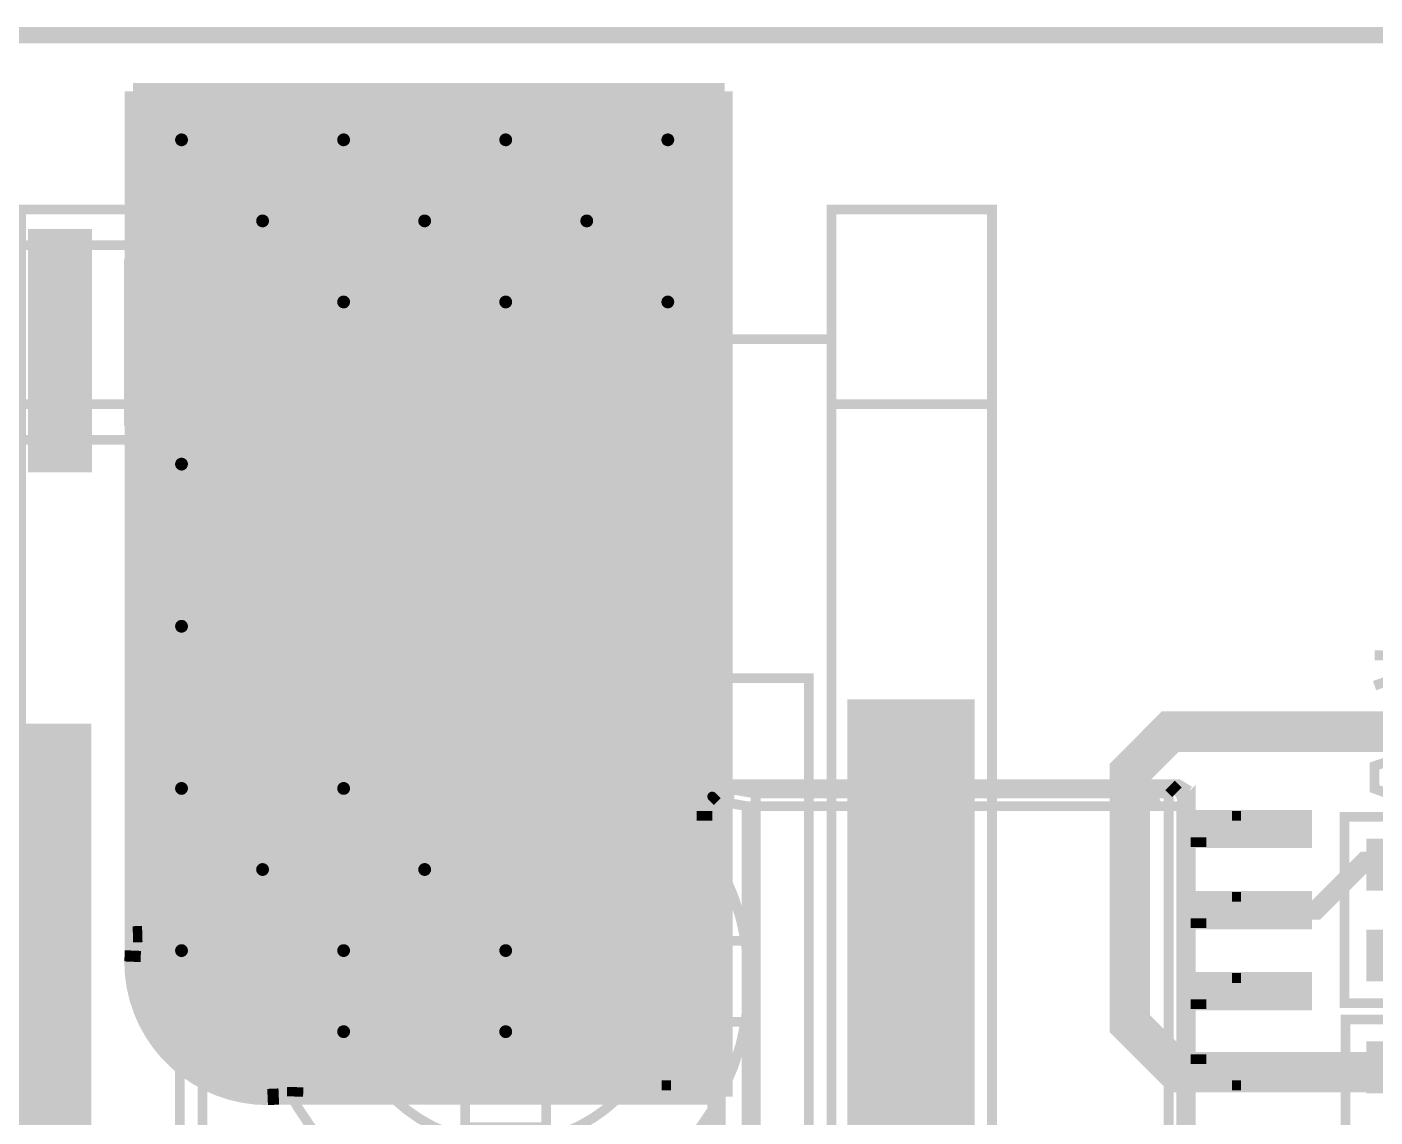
# Model space of a CAD drawing. Extents: x -20 to 155, y -91 to 215.
# Drawn here: x 20.44 to 41.56, y 198.05 to 215.13 of the extents above; entities that cross this region are included whole.
import ezdxf

# ---------------------------------------------------------------- set-up
doc = ezdxf.new("R2010")
doc.units = 0
doc.header["$MEASUREMENT"] = 0
doc.layers.get('0').update_dxf_attribs({"linetype": 'CONTINUOUS'})
for name, color, linetype in [('25-334-0_BOT', 7, 'CONTINUOUS'), ('25-334-0_DRD', 7, 'CONTINUOUS'), ('25-334-0_DRL', 2, 'CONTINUOUS'), ('25-334-0_IN1', 4, 'CONTINUOUS'), ('25-334-0_IN2', 3, 'CONTINUOUS'), ('25-334-0_SMB', 5, 'CONTINUOUS'), ('25-334-0_SMT', 10, 'CONTINUOUS'), ('25-334-0_SPT', 14, 'CONTINUOUS'), ('25-334-0_SSB', 9, 'CONTINUOUS'), ('25-334-0_SST', 12, 'CONTINUOUS'), ('25-334-0_TOP', 11, 'CONTINUOUS'), ('THRUHOLE_TAP', 15, 'CONTINUOUS')]:
    doc.layers.add(name, color=color, linetype=linetype)

# ---------------------------------------------------------------- blocks, each defined once
blk = doc.blocks.new('ROUND_20')
at = {"const_width": 3.50012}
blk.add_lwpolyline([(-1.75006, 0, 1), (1.75006, 0, 1)], format="xyb", close=True, dxfattribs=at)
blk = doc.blocks.new('ROUND_64')
at = {"const_width": 0.35052}
blk.add_lwpolyline([(-0.17526, 0, 1), (0.17526, 0, 1)], format="xyb", close=True, dxfattribs=at)
blk = doc.blocks.new('ROUND_82')
at = {"const_width": 2.00025}
blk.add_lwpolyline([(-1.000124, 0, 1), (1.000124, 0, 1)], format="xyb", close=True, dxfattribs=at)
blk = doc.blocks.new('ROUND_84')
at = {"const_width": 0.10033}
blk.add_lwpolyline([(-0.050164, 0, 1), (0.050164, 0, 1)], format="xyb", close=True, dxfattribs=at)
blk = doc.blocks.new('RECTANGLE_5')
blk.add_solid([(0.4826, 0.4064), (0.4826, -0.4064), (-0.4826, 0.4064), (-0.4826, -0.4064)])
blk = doc.blocks.new('RECTANGLE_43')
blk.add_solid([(0.6477, 1.30048), (0.6477, -1.30048), (-0.6477, 1.30048), (-0.6477, -1.30048)])
blk = doc.blocks.new('RECTANGLE_51')
blk.add_solid([(0.99949, 2.20472), (0.99949, -2.20472), (-0.99949, 2.20472), (-0.99949, -2.20472)])
blk = doc.blocks.new('RECTANGLE_52')
blk.add_solid([(0.99949, 0.29972), (0.99949, -0.29972), (-0.99949, 0.29972), (-0.99949, -0.29972)])
blk = doc.blocks.new('ROUND_70')
at = {"const_width": 0.0762}
blk.add_lwpolyline([(-0.0381, 0, 1), (0.0381, 0, 1)], format="xyb", close=True, dxfattribs=at)
blk = doc.blocks.new('ROUND_75')
at = {"const_width": 0.10033}
blk.add_lwpolyline([(-0.050164, 0, 1), (0.050164, 0, 1)], format="xyb", close=True, dxfattribs=at)

msp = doc.modelspace()

# ---------------------------------------------------------------- linework, layer by layer
at = {"layer": '25-334-0_BOT', "const_width": 0.254}
for points in [[(22.098, 214.122), (22.098, 200.66)], [(31.369, 214.122), (22.098, 214.122)], [(22.3266, 214.122), (22.3266, 200.60158)], [(22.5552, 214.122), (22.5552, 200.52538)], [(22.7838, 214.122), (22.7838, 200.42632)], [(23.0124, 214.122), (23.0124, 200.3044)], [(23.241, 214.122), (23.241, 200.152)], [(23.4696, 214.122), (23.4696, 199.96658)], [(23.6982, 214.122), (23.6982, 199.73544)], [(23.9268, 214.122), (23.9268, 199.44588)], [(24.1554, 214.122), (24.1554, 199.04964)], [(24.384, 214.122), (24.384, 198.374)], [(24.6126, 214.122), (24.6126, 198.374)], [(24.8412, 214.122), (24.8412, 198.374)], [(25.0698, 214.122), (25.0698, 198.374)], [(25.2984, 214.122), (25.2984, 198.374)], [(25.527, 214.122), (25.527, 198.374)], [(25.7556, 214.122), (25.7556, 198.374)], [(25.9842, 214.122), (25.9842, 198.374)], [(26.2128, 214.122), (26.2128, 198.374)], [(26.4414, 214.122), (26.4414, 198.374)], [(26.67, 214.122), (26.67, 198.374)], [(26.8986, 214.122), (26.8986, 198.374)], [(27.1272, 214.122), (27.1272, 198.374)], [(27.3558, 214.122), (27.3558, 198.374)], [(27.5844, 214.122), (27.5844, 198.374)], [(27.813, 214.122), (27.813, 198.374)], [(28.0416, 214.122), (28.0416, 198.374)], [(28.2702, 214.122), (28.2702, 198.374)], [(28.4988, 214.122), (28.4988, 198.374)], [(28.7274, 214.122), (28.7274, 198.374)], [(28.956, 214.122), (28.956, 198.374)], [(29.1846, 214.122), (29.1846, 198.374)], [(29.4132, 214.122), (29.4132, 198.374)], [(29.6418, 214.122), (29.6418, 198.374)], [(29.8704, 214.122), (29.8704, 198.374)], [(30.099, 214.122), (30.099, 198.374)], [(30.3276, 214.122), (30.3276, 198.374)], [(30.5562, 214.122), (30.5562, 198.374)], [(30.7848, 214.122), (30.7848, 198.374)], [(31.0134, 214.122), (31.0134, 198.374)], [(31.242, 214.122), (31.242, 198.374)], [(31.369, 214.122), (31.369, 198.374)], [(31.369, 213.9188), (22.098, 213.9188)], [(31.369, 213.6902), (22.098, 213.6902)], [(31.369, 213.4616), (22.098, 213.4616)], [(31.369, 213.233), (22.098, 213.233)], [(31.369, 213.0044), (22.098, 213.0044)], [(31.369, 212.7758), (22.098, 212.7758)], [(31.369, 212.5472), (22.098, 212.5472)], [(31.369, 212.3186), (22.098, 212.3186)], [(31.369, 212.09), (22.098, 212.09)], [(31.369, 211.8614), (22.098, 211.8614)], [(31.369, 211.6328), (22.098, 211.6328)], [(31.369, 211.4042), (22.098, 211.4042)], [(31.369, 211.1756), (22.098, 211.1756)], [(31.369, 210.947), (22.098, 210.947)], [(31.369, 210.7184), (22.098, 210.7184)], [(31.369, 210.4898), (22.098, 210.4898)], [(31.369, 210.2612), (22.098, 210.2612)], [(31.369, 210.0326), (22.098, 210.0326)], [(31.369, 209.804), (22.098, 209.804)], [(31.369, 209.5754), (22.098, 209.5754)], [(31.369, 209.3468), (22.098, 209.3468)], [(31.369, 209.1182), (22.098, 209.1182)], [(31.369, 208.8896), (22.098, 208.8896)], [(31.369, 208.661), (22.098, 208.661)], [(31.369, 208.4324), (22.098, 208.4324)], [(31.369, 208.2038), (22.098, 208.2038)], [(31.369, 207.9752), (22.098, 207.9752)], [(31.369, 207.7466), (22.098, 207.7466)], [(31.369, 207.518), (22.098, 207.518)], [(31.369, 207.2894), (22.098, 207.2894)], [(31.369, 207.0608), (22.098, 207.0608)], [(31.369, 206.8322), (22.098, 206.8322)], [(31.369, 206.6036), (22.098, 206.6036)], [(31.369, 206.375), (22.098, 206.375)], [(31.369, 206.1464), (22.098, 206.1464)], [(31.369, 205.9178), (22.098, 205.9178)], [(31.369, 205.6892), (22.098, 205.6892)], [(31.369, 205.4606), (22.098, 205.4606)], [(31.369, 205.232), (22.098, 205.232)], [(31.369, 205.0034), (22.098, 205.0034)], [(31.369, 204.7748), (22.098, 204.7748)], [(31.369, 204.5462), (22.098, 204.5462)], [(31.369, 204.3176), (22.098, 204.3176)], [(31.369, 204.089), (22.098, 204.089)], [(31.369, 203.8604), (22.098, 203.8604)], [(31.369, 203.6318), (22.098, 203.6318)], [(31.369, 203.4032), (22.098, 203.4032)], [(31.369, 203.1746), (22.098, 203.1746)], [(31.369, 202.946), (22.098, 202.946)], [(31.369, 202.7174), (22.098, 202.7174)], [(31.369, 202.4888), (22.098, 202.4888)], [(31.369, 202.2602), (22.098, 202.2602)], [(31.369, 202.0316), (22.098, 202.0316)], [(31.369, 201.803), (22.098, 201.803)], [(31.369, 201.5744), (22.098, 201.5744)], [(31.369, 201.3458), (22.098, 201.3458)], [(31.369, 201.1172), (22.098, 201.1172)], [(31.369, 200.8886), (22.098, 200.8886)], [(31.369, 200.66), (22.098, 200.66)], [(31.369, 200.4314), (22.77364, 200.4314)], [(31.369, 200.2028), (23.16988, 200.2028)], [(31.369, 199.9742), (23.45944, 199.9742)], [(31.369, 199.7456), (23.69058, 199.7456)], [(31.369, 199.517), (23.876, 199.517)], [(31.369, 199.2884), (24.0284, 199.2884)], [(31.369, 199.0598), (24.15032, 199.0598)], [(31.369, 198.8312), (24.24938, 198.8312)], [(31.369, 198.6026), (24.32558, 198.6026)], [(31.369, 198.374), (24.384, 198.374)]]:
    msp.add_lwpolyline(points, dxfattribs=at)
msp.add_lwpolyline([(24.384, 198.374, 0.2990851), (22.098, 200.66)], format="xyb", dxfattribs=at)
at = {"layer": '25-334-0_DRD', "const_width": 0.254}
for points in [[(-15.99946, -4.99872), (155.00096, -4.99872), (155.00096, 215.00084), (-4.99872, 215.00084), (-4.99872, 189.35954), (-15.99946, 189.35954), (-15.99946, -4.99872)], [(23.495, 213.995), (22.225, 212.725)], [(23.495, 212.725), (22.225, 213.995)], [(26.035, 213.995), (24.765, 212.725)], [(26.035, 212.725), (24.765, 213.995)], [(28.575, 213.995), (27.305, 212.725)], [(28.575, 212.725), (27.305, 213.995)], [(31.115, 213.995), (29.845, 212.725)], [(31.115, 212.725), (29.845, 213.995)], [(24.765, 212.725), (23.495, 211.455)], [(24.765, 211.455), (23.495, 212.725)], [(27.305, 212.725), (26.035, 211.455)], [(27.305, 211.455), (26.035, 212.725)], [(29.845, 212.725), (28.575, 211.455)], [(29.845, 211.455), (28.575, 212.725)], [(26.035, 211.455), (24.765, 210.185)], [(26.035, 210.185), (24.765, 211.455)], [(28.575, 211.455), (27.305, 210.185)], [(28.575, 210.185), (27.305, 211.455)], [(31.115, 211.455), (29.845, 210.185)], [(31.115, 210.185), (29.845, 211.455)], [(23.495, 208.915), (22.225, 207.645)], [(23.495, 207.645), (22.225, 208.915)], [(26.67, 207.9498), (26.67, 205.4098)], [(29.21, 207.9498), (26.67, 207.9498)], [(27.94, 207.9498), (27.94, 205.4098)], [(29.21, 205.4098), (29.21, 207.9498)], [(29.21, 206.6798), (26.67, 206.6798)], [(23.495, 206.375), (22.225, 205.105)], [(23.495, 205.105), (22.225, 206.375)], [(26.67, 205.4098), (29.21, 205.4098)], [(23.495, 203.835), (22.225, 202.565)], [(23.495, 202.565), (22.225, 203.835)], [(26.035, 203.835), (24.765, 202.565)], [(26.035, 202.565), (24.765, 203.835)], [(24.765, 202.565), (23.495, 201.295)], [(24.765, 201.295), (23.495, 202.565)], [(27.305, 202.565), (26.035, 201.295)], [(27.305, 201.295), (26.035, 202.565)], [(23.495, 201.295), (22.225, 200.025)], [(23.495, 200.025), (22.225, 201.295)], [(26.035, 201.295), (24.765, 200.025)], [(26.035, 200.025), (24.765, 201.295)], [(28.575, 201.295), (27.305, 200.025)], [(28.575, 200.025), (27.305, 201.295)], [(26.035, 200.025), (24.765, 198.755)], [(26.035, 198.755), (24.765, 200.025)], [(28.575, 200.025), (27.305, 198.755)], [(28.575, 198.755), (27.305, 200.025)]]:
    msp.add_lwpolyline(points, dxfattribs=at)
at = {"layer": '25-334-0_DRL'}
for points, const_width in [([(-15.99946, -4.99872), (155.00096, -4.99872), (155.00096, 215.00084), (-4.99872, 215.00084), (-4.99872, 189.35954), (-15.99946, 189.35954), (-15.99946, -4.99872)], 0.254), ([(20.955, 208.153), (20.955, 211.963)], 1.00076), ([(34.29, 190.754), (34.29, 204.597)], 1.99898), ([(20.447, 204.216), (20.447, 189.738), (24.765, 185.42)], 1.99898)]:
    msp.add_lwpolyline(points, dxfattribs=dict(at, const_width=const_width))
at = {"layer": '25-334-0_IN1', "const_width": 0.254}
for points in [[(31.369, 210.058), (22.098, 210.058), (22.098, 200.66)], [(22.3266, 210.058), (22.3266, 200.4314)], [(22.5552, 210.058), (22.5552, 200.2028)], [(22.7838, 210.058), (22.7838, 199.9742)], [(23.0124, 210.058), (23.0124, 199.7456)], [(23.241, 210.058), (23.241, 199.517)], [(23.4696, 210.058), (23.4696, 199.2884)], [(23.6982, 210.058), (23.6982, 199.0598)], [(23.9268, 210.058), (23.9268, 198.8312)], [(24.1554, 210.058), (24.1554, 198.6026)], [(24.384, 210.058), (24.384, 198.374)], [(24.6126, 210.058), (24.6126, 198.374)], [(24.8412, 210.058), (24.8412, 198.374)], [(25.0698, 210.058), (25.0698, 198.374)], [(25.2984, 210.058), (25.2984, 198.374)], [(25.527, 210.058), (25.527, 198.374)], [(25.7556, 210.058), (25.7556, 198.374)], [(25.9842, 210.058), (25.9842, 198.374)], [(26.2128, 210.058), (26.2128, 198.374)], [(26.4414, 210.058), (26.4414, 198.374)], [(26.67, 210.058), (26.67, 198.374)], [(26.8986, 210.058), (26.8986, 198.374)], [(27.1272, 210.058), (27.1272, 198.374)], [(27.3558, 210.058), (27.3558, 198.374)], [(27.5844, 210.058), (27.5844, 198.374)], [(27.813, 210.058), (27.813, 198.374)], [(28.0416, 210.058), (28.0416, 198.374)], [(28.2702, 210.058), (28.2702, 198.374)], [(28.4988, 210.058), (28.4988, 198.374)], [(28.7274, 210.058), (28.7274, 198.374)], [(28.956, 210.058), (28.956, 198.374)], [(29.1846, 210.058), (29.1846, 198.374)], [(29.4132, 210.058), (29.4132, 198.374)], [(29.6418, 210.058), (29.6418, 198.374)], [(29.8704, 210.058), (29.8704, 198.374)], [(30.099, 210.058), (30.099, 198.374)], [(30.3276, 210.058), (30.3276, 198.374)], [(30.5562, 210.058), (30.5562, 198.374)], [(30.7848, 210.058), (30.7848, 198.374)], [(31.0134, 210.058), (31.0134, 198.374)], [(31.242, 210.058), (31.242, 198.374)], [(31.369, 210.058), (31.369, 198.374)], [(31.369, 210.0326), (22.098, 210.0326)], [(31.369, 209.804), (22.098, 209.804)], [(31.369, 209.5754), (22.098, 209.5754)], [(31.369, 209.3468), (22.098, 209.3468)], [(31.369, 209.1182), (22.098, 209.1182)], [(31.369, 208.8896), (22.098, 208.8896)], [(31.369, 208.661), (22.098, 208.661)], [(31.369, 208.4324), (22.098, 208.4324)], [(31.369, 208.2038), (22.098, 208.2038)], [(31.369, 207.9752), (22.098, 207.9752)], [(31.369, 207.7466), (22.098, 207.7466)], [(31.369, 207.518), (22.098, 207.518)], [(31.369, 207.2894), (22.098, 207.2894)], [(31.369, 207.0608), (22.098, 207.0608)], [(31.369, 206.8322), (22.098, 206.8322)], [(31.369, 206.6036), (22.098, 206.6036)], [(31.369, 206.375), (22.098, 206.375)], [(31.369, 206.1464), (22.098, 206.1464)], [(31.369, 205.9178), (22.098, 205.9178)], [(31.369, 205.6892), (22.098, 205.6892)], [(31.369, 205.4606), (22.098, 205.4606)], [(31.369, 205.232), (22.098, 205.232)], [(31.369, 205.0034), (22.098, 205.0034)], [(31.369, 204.7748), (22.098, 204.7748)], [(31.369, 204.5462), (22.098, 204.5462)], [(31.369, 204.3176), (22.098, 204.3176)], [(31.369, 204.089), (22.098, 204.089)], [(31.369, 203.8604), (22.098, 203.8604)], [(31.369, 203.6318), (22.098, 203.6318)], [(31.369, 203.4032), (22.098, 203.4032)], [(31.369, 203.1746), (22.098, 203.1746)], [(31.369, 202.946), (22.098, 202.946)], [(31.369, 202.7174), (22.098, 202.7174)], [(31.369, 202.4888), (22.098, 202.4888)], [(31.369, 202.2602), (22.098, 202.2602)], [(31.369, 202.0316), (22.098, 202.0316)], [(31.369, 201.803), (22.098, 201.803)], [(31.369, 201.5744), (22.098, 201.5744)], [(31.369, 201.3458), (22.098, 201.3458)], [(31.369, 201.1172), (22.098, 201.1172)], [(31.369, 200.8886), (22.098, 200.8886)], [(22.098, 200.66), (24.384, 198.374)], [(31.369, 200.66), (22.098, 200.66)], [(31.369, 200.4314), (22.3266, 200.4314)], [(31.369, 200.2028), (22.5552, 200.2028)], [(31.369, 199.9742), (22.7838, 199.9742)], [(31.369, 199.7456), (23.0124, 199.7456)], [(31.369, 199.517), (23.241, 199.517)], [(31.369, 199.2884), (23.4696, 199.2884)], [(31.369, 199.0598), (23.6982, 199.0598)], [(31.369, 198.8312), (23.9268, 198.8312)], [(31.369, 198.6026), (24.1554, 198.6026)], [(31.369, 198.374), (24.384, 198.374)]]:
    msp.add_lwpolyline(points, dxfattribs=at)
at = {"layer": '25-334-0_IN2', "const_width": 0.254}
for points in [[(22.098, 213.995), (22.098, 200.914)], [(31.369, 213.995), (22.098, 213.995)], [(31.369, 213.9188), (22.098, 213.9188)], [(22.3266, 213.995), (22.3266, 200.91654)], [(22.5552, 213.995), (22.5552, 200.89876)], [(22.7838, 213.995), (22.7838, 200.85812)], [(23.0124, 213.995), (23.0124, 200.79208)], [(23.241, 213.995), (23.241, 200.70064)], [(23.4696, 213.995), (23.4696, 200.58126)], [(23.6982, 213.995), (23.6982, 200.42886)], [(23.9268, 213.995), (23.9268, 200.23074)], [(24.1554, 213.995), (24.1554, 199.96912)], [(24.384, 213.995), (24.384, 199.60336)], [(24.6126, 213.995), (24.6126, 198.89978)], [(24.8412, 213.995), (24.8412, 198.374)], [(25.0698, 213.995), (25.0698, 198.374)], [(25.2984, 213.995), (25.2984, 198.374)], [(25.527, 213.995), (25.527, 198.374)], [(25.7556, 213.995), (25.7556, 198.374)], [(25.9842, 213.995), (25.9842, 198.374)], [(26.2128, 213.995), (26.2128, 198.374)], [(26.4414, 213.995), (26.4414, 198.374)], [(26.67, 213.995), (26.67, 198.374)], [(26.8986, 213.995), (26.8986, 198.374)], [(27.1272, 213.995), (27.1272, 198.374)], [(27.3558, 213.995), (27.3558, 198.374)], [(27.5844, 213.995), (27.5844, 198.374)], [(27.813, 213.995), (27.813, 198.374)], [(28.0416, 213.995), (28.0416, 198.374)], [(28.2702, 213.995), (28.2702, 198.374)], [(28.4988, 213.995), (28.4988, 198.374)], [(28.7274, 213.995), (28.7274, 198.374)], [(28.956, 213.995), (28.956, 198.374)], [(29.1846, 213.995), (29.1846, 198.374)], [(29.4132, 213.995), (29.4132, 198.374)], [(29.6418, 213.995), (29.6418, 198.374)], [(29.8704, 213.995), (29.8704, 198.374)], [(30.099, 213.995), (30.099, 198.374)], [(30.3276, 213.995), (30.3276, 198.374)], [(30.5562, 213.995), (30.5562, 198.374)], [(30.7848, 213.995), (30.7848, 198.374)], [(31.0134, 213.995), (31.0134, 198.374)], [(31.242, 213.995), (31.242, 198.374)], [(31.369, 213.995), (31.369, 198.374)], [(31.369, 213.6902), (22.098, 213.6902)], [(31.369, 213.4616), (22.098, 213.4616)], [(31.369, 213.233), (22.098, 213.233)], [(31.369, 213.0044), (22.098, 213.0044)], [(31.369, 212.7758), (22.098, 212.7758)], [(31.369, 212.5472), (22.098, 212.5472)], [(31.369, 212.3186), (22.098, 212.3186)], [(31.369, 212.09), (22.098, 212.09)], [(31.369, 211.8614), (22.098, 211.8614)], [(31.369, 211.6328), (22.098, 211.6328)], [(31.369, 211.4042), (22.098, 211.4042)], [(31.369, 211.1756), (22.098, 211.1756)], [(31.369, 210.947), (22.098, 210.947)], [(31.369, 210.7184), (22.098, 210.7184)], [(31.369, 210.4898), (22.098, 210.4898)], [(31.369, 210.2612), (22.098, 210.2612)], [(31.369, 210.0326), (22.098, 210.0326)], [(31.369, 209.804), (22.098, 209.804)], [(31.369, 209.5754), (22.098, 209.5754)], [(31.369, 209.3468), (22.098, 209.3468)], [(31.369, 209.1182), (22.098, 209.1182)], [(31.369, 208.8896), (22.098, 208.8896)], [(31.369, 208.661), (22.098, 208.661)], [(31.369, 208.4324), (22.098, 208.4324)], [(31.369, 208.2038), (22.098, 208.2038)], [(31.369, 207.9752), (22.098, 207.9752)], [(31.369, 207.7466), (22.098, 207.7466)], [(31.369, 207.518), (22.098, 207.518)], [(31.369, 207.2894), (22.098, 207.2894)], [(31.369, 207.0608), (22.098, 207.0608)], [(31.369, 206.8322), (22.098, 206.8322)], [(31.369, 206.6036), (22.098, 206.6036)], [(31.369, 206.375), (22.098, 206.375)], [(31.369, 206.1464), (22.098, 206.1464)], [(31.369, 205.9178), (22.098, 205.9178)], [(31.369, 205.6892), (22.098, 205.6892)], [(31.369, 205.4606), (22.098, 205.4606)], [(31.369, 205.232), (22.098, 205.232)], [(31.369, 205.0034), (22.098, 205.0034)], [(31.369, 204.7748), (22.098, 204.7748)], [(31.369, 204.5462), (22.098, 204.5462)], [(31.369, 204.3176), (22.098, 204.3176)], [(31.369, 204.089), (22.098, 204.089)], [(31.369, 203.8604), (22.098, 203.8604)], [(31.369, 203.6318), (22.098, 203.6318)], [(31.369, 203.4032), (22.098, 203.4032)], [(31.369, 203.1746), (22.098, 203.1746)], [(31.369, 202.946), (22.098, 202.946)], [(31.369, 202.7174), (22.098, 202.7174)], [(31.369, 202.4888), (22.098, 202.4888)], [(31.369, 202.2602), (22.098, 202.2602)], [(31.369, 202.0316), (22.098, 202.0316)], [(31.369, 201.803), (22.098, 201.803)], [(31.369, 201.5744), (22.098, 201.5744)], [(31.369, 201.3458), (22.098, 201.3458)], [(31.369, 201.1172), (22.098, 201.1172)], [(22.24532, 200.91908), (22.09797, 200.91455)], [(31.369, 200.8886), (22.62378, 200.8886)], [(31.369, 200.66), (23.32736, 200.66)], [(31.369, 200.4314), (23.69312, 200.4314)], [(31.369, 200.2028), (23.95474, 200.2028)], [(31.369, 199.9742), (24.15286, 199.9742)], [(31.369, 199.7456), (24.30526, 199.7456)], [(31.369, 199.517), (24.42464, 199.517)], [(31.369, 199.2884), (24.51608, 199.2884)], [(31.369, 199.0598), (24.58212, 199.0598)], [(31.369, 198.8312), (24.62276, 198.8312)], [(24.638, 198.374), (24.64253, 198.52132)], [(31.369, 198.6026), (24.64054, 198.6026)], [(31.369, 198.374), (24.638, 198.374)]]:
    msp.add_lwpolyline(points, dxfattribs=at)
msp.add_lwpolyline([(24.64308, 198.52132, 0.4142136), (22.24532, 200.91908)], format="xyb", dxfattribs=at)
at = {"layer": '25-334-0_SMB', "const_width": 1.99898}
for points in [[(23.749, 212.344), (23.749, 201.676)], [(26.924, 212.217), (26.924, 201.549)], [(29.972, 212.09), (29.972, 201.422)]]:
    msp.add_lwpolyline(points, dxfattribs=at)
at = {"layer": '25-334-0_SSB', "const_width": 0.1524}
for points in [[(35.56, 209.2198), (33.0454, 209.2198), (33.0454, 212.2678), (35.56, 212.2678), (35.56, 209.2198), (35.56, 190.6778), (7.62, 190.6778), (7.62, 209.2198), (10.1346, 209.2198), (10.1346, 212.2678), (7.62, 212.2678), (7.62, 209.2198)], [(10.1346, 209.2198), (10.1346, 192.7098), (20.3454, 192.7098), (20.3454, 209.2198), (22.8346, 209.2198), (22.8346, 212.2678), (20.3454, 212.2678), (20.3454, 209.2198)], [(33.0454, 210.2358), (22.8346, 210.2358)], [(33.0454, 209.2198), (33.0454, 192.7098), (22.8346, 192.7098), (22.8346, 209.2198)], [(23.1902, 204.9272), (23.1902, 195.4276), (32.6898, 195.4276), (32.6898, 204.9272), (23.1902, 204.9272)], [(27.94, 203.9874), (27.94, 202.7174)], [(27.305, 201.1934), (27.305, 202.4634), (28.575, 202.4634), (28.575, 201.1934)], [(24.18334, 200.8124), (24.18588, 200.8124)], [(24.18588, 200.8124), (25.48128, 200.8124), (26.924, 200.8124)], [(25.654, 200.8124), (25.654, 199.5424)], [(31.69412, 200.8124), (30.39872, 200.8124), (28.956, 200.8124)], [(30.226, 199.5424), (30.226, 200.8124)], [(31.69412, 200.8124), (31.69666, 200.8124)], [(24.18588, 199.5424), (24.18334, 199.5424)], [(24.18588, 199.5424), (25.48128, 199.5424), (26.924, 199.5424)], [(31.69412, 199.5424), (30.39872, 199.5424), (28.956, 199.5424)], [(28.575, 199.1614), (28.575, 197.8914), (27.305, 197.8914), (27.305, 199.1614)]]:
    msp.add_lwpolyline(points, dxfattribs=at)
for points in [[(27.94, 203.9874, 0.3659768), (24.18334, 200.8124)], [(31.69666, 200.8124, 0.3659767), (27.94, 203.9874)], [(27.94, 202.7174, 0.3419817), (25.48128, 200.8124)], [(30.39872, 200.8124, 0.3419815), (27.94, 202.7174)], [(26.924, 200.8124, 0.4142136), (27.305, 201.1934)], [(28.575, 201.1934, 0.4142136), (28.956, 200.8124)], [(24.18588, 200.8124, 0.0419149), (24.13256, 200.1774)], [(31.74746, 200.1774, 0.0419149), (31.69413, 200.8124)], [(24.13254, 200.1774, 0.041915), (24.18586, 199.5424)], [(31.69412, 199.5424, 0.0419149), (31.74744, 200.1774)], [(24.18334, 199.5424, 0.3659767), (27.94, 196.3674)], [(25.48128, 199.5424, 0.3419815), (27.94, 197.6374)], [(27.305, 199.1614, 0.4142136), (26.924, 199.5424)], [(27.94, 196.3674, 0.3659768), (31.69666, 199.5424)], [(27.94, 197.6374, 0.3419817), (30.39872, 199.5424)], [(28.956, 199.5424, 0.4142136), (28.575, 199.1614)]]:
    msp.add_lwpolyline(points, format="xyb", dxfattribs=at)
at = {"layer": '25-334-0_SST', "const_width": 0.1524}
for points in [[(23.495, 209.042), (23.495, 211.709), (18.415, 211.709), (18.415, 208.661), (23.495, 208.661), (23.495, 209.042)], [(24.41956, 210.79206), (24.41956, 210.43646), (24.5872, 210.31708), (24.75738, 210.31708), (24.92756, 210.43646), (24.92756, 210.79206), (23.91156, 210.79206)], [(24.41956, 210.49488), (23.91156, 210.31708)], [(24.41956, 209.53984), (24.41956, 209.89544), (24.5872, 209.95386), (24.75738, 209.95386), (24.92756, 209.89544), (24.92756, 209.53984), (24.75738, 209.47888), (24.5872, 209.47888), (23.91156, 209.71764)], [(42.0624, 205.28534), (42.0624, 204.92974), (42.23258, 204.81036), (42.40276, 204.81036), (42.5704, 204.92974), (42.5704, 205.28534), (41.5544, 205.28534)], [(42.0624, 204.98816), (41.5544, 204.81036)], [(41.89476, 203.97216), (41.89476, 204.44714), (42.5704, 204.21092), (42.5704, 204.09154), (41.5544, 204.09154)], [(42.0624, 203.55052), (42.0624, 203.19492), (41.89476, 203.13396), (41.72458, 203.13396), (41.5544, 203.19492), (41.5544, 203.55052), (41.72458, 203.60894), (41.89476, 203.60894), (42.5704, 203.37272)], [(31.19628, 193.07556), (31.37154, 192.96888), (31.19882, 193.07556), (31.19628, 193.0781), (31.17596, 193.167), (31.17596, 193.16954), (31.17596, 203.07046), (31.17596, 203.073), (31.28264, 203.24572)], [(39.6113, 198.96074), (40.09136, 198.96074), (40.09136, 198.54926), (39.6113, 198.54926), (39.6113, 198.96074), (39.46398, 198.96074), (39.32174, 198.96074), (39.32174, 198.54926), (38.91788, 198.54926), (38.67404, 198.54926), (38.67404, 198.96074), (38.67404, 203.07046), (38.67404, 203.073), (38.52418, 202.92314), (38.3286, 202.92314), (31.85668, 202.92314), (31.85668, 203.11872), (31.45028, 203.18984), (31.37154, 203.26858), (31.37408, 203.26858)], [(31.37154, 203.26858), (31.37408, 203.26858), (38.47592, 203.26858), (38.47846, 203.26858), (38.65372, 203.1619)], [(38.3286, 203.11872), (38.47846, 203.26858)], [(31.17596, 203.073), (31.2547, 202.99426)], [(31.30804, 193.24574), (31.2547, 193.24574), (31.2547, 202.99426), (31.30804, 202.99426), (31.30804, 193.24574), (31.71444, 193.31686)], [(31.30804, 202.99426), (31.71444, 202.92314), (31.71444, 193.31686), (31.85668, 193.31686), (31.85668, 193.11874), (31.45028, 193.04762)], [(31.85668, 203.11872), (38.3286, 203.11872), (38.3286, 202.92314), (38.3286, 193.31686), (31.85668, 193.31686), (31.85668, 202.92314), (31.71444, 202.92314)], [(31.17596, 198.54926), (30.93212, 198.54926), (30.93212, 202.77074), (30.52826, 202.77074), (30.38602, 202.77074), (30.38602, 198.54926), (30.2387, 198.54926), (29.7561, 198.54926), (29.7561, 202.77074), (30.2387, 202.77074), (30.38602, 202.77074)], [(30.2387, 202.77074), (30.2387, 198.54926)], [(30.52826, 202.77074), (30.52826, 198.54926), (30.93212, 198.54926)], [(30.93212, 202.77074), (31.17596, 202.77074)], [(38.52418, 202.92314), (38.52418, 193.31686), (38.3286, 193.31686), (38.3286, 193.11874)], [(38.67404, 202.77074), (38.91788, 202.77074), (38.91788, 202.35926), (39.32174, 202.35926), (39.46398, 202.35926), (39.46398, 202.77074), (39.6113, 202.77074), (40.09136, 202.77074), (40.09136, 202.35926), (39.6113, 202.35926), (39.46398, 202.35926)], [(39.32174, 202.35926), (39.32174, 202.77074), (38.91788, 202.77074)], [(39.46398, 202.77074), (39.32174, 202.77074)], [(39.6113, 202.35926), (39.6113, 202.77074)], [(41.0845, 202.7555), (41.0845, 199.8345), (42.7228, 199.8345), (42.7228, 202.7555), (41.0845, 202.7555)], [(38.91788, 202.35926), (38.67404, 202.35926)], [(38.67404, 201.50074), (38.91788, 201.50074), (38.91788, 201.08926), (39.32174, 201.08926), (39.46398, 201.08926), (39.46398, 201.50074), (39.6113, 201.50074), (40.09136, 201.50074), (40.09136, 201.08926), (39.6113, 201.08926), (39.46398, 201.08926)], [(39.32174, 201.08926), (39.32174, 201.50074), (38.91788, 201.50074)], [(39.46398, 201.50074), (39.32174, 201.50074)], [(39.6113, 201.08926), (39.6113, 201.50074)], [(38.91788, 201.08926), (38.67404, 201.08926)], [(38.67404, 200.23074), (38.91788, 200.23074), (38.91788, 199.81926), (39.32174, 199.81926), (39.46398, 199.81926), (39.46398, 200.23074), (39.6113, 200.23074), (40.09136, 200.23074), (40.09136, 199.81926), (39.6113, 199.81926), (39.46398, 199.81926)], [(39.32174, 199.81926), (39.32174, 200.23074), (38.91788, 200.23074)], [(39.46398, 200.23074), (39.32174, 200.23074)], [(39.6113, 199.81926), (39.6113, 200.23074)], [(38.91788, 199.81926), (38.67404, 199.81926)], [(42.7355, 196.6595), (42.7355, 199.5805), (41.0972, 199.5805), (41.0972, 196.6595), (42.7355, 196.6595)], [(38.91788, 198.96074), (38.67404, 198.96074)], [(38.91788, 198.54926), (38.91788, 198.96074), (39.32174, 198.96074)], [(39.46398, 198.96074), (39.46398, 198.54926), (39.6113, 198.54926)], [(30.38602, 198.54926), (30.52826, 198.54926)], [(38.67404, 198.54926), (38.67404, 197.69074), (38.67404, 197.27926), (38.67404, 196.42074), (38.67404, 196.00926), (38.67404, 195.15074), (38.67404, 194.73926), (38.67404, 193.88074), (38.67404, 193.46926), (38.91788, 193.46926), (39.32174, 193.46926), (39.32174, 193.88074), (39.46398, 193.88074), (39.6113, 193.88074), (39.6113, 193.46926), (40.09136, 193.46926), (40.09136, 193.88074), (39.6113, 193.88074)], [(39.46398, 198.54926), (39.32174, 198.54926)]]:
    msp.add_lwpolyline(points, dxfattribs=at)
for points in [[(31.37408, 203.26858, 0.4104636), (31.17596, 203.073)], [(31.37154, 203.26858, 0.4142136), (31.17596, 203.073)], [(38.5953, 202.99426, 0.3924235), (38.39972, 203.18984)], [(38.53942, 202.99426, 0.3185512), (38.39972, 203.18984)], [(31.5214, 203.11872, 0.3924235), (31.32582, 202.92314)], [(38.13556, 202.9206, 0.3228256), (37.99332, 203.11872)]]:
    msp.add_lwpolyline(points, format="xyb", dxfattribs=at)
at = {"layer": '25-334-0_TOP'}
for points, const_width in [([(22.098, 214.122), (22.098, 200.66)], 0.254), ([(31.369, 214.122), (22.098, 214.122)], 0.254), ([(22.31898, 214.122), (22.31898, 199.52716)], 0.254), ([(22.54758, 214.122), (22.54758, 199.17156)], 0.254), ([(22.77618, 214.122), (22.77618, 198.92518)], 0.254), ([(23.00478, 214.122), (23.00478, 198.7423)], 0.254), ([(23.23338, 214.122), (23.23338, 198.60514)], 0.254), ([(23.46198, 214.122), (23.46198, 198.50354)], 0.254), ([(23.69058, 214.122), (23.69058, 198.42988)], 0.254), ([(23.91918, 214.122), (23.91918, 198.3867)], 0.254), ([(24.14778, 214.122), (24.14778, 198.36638)], 0.254), ([(24.37638, 214.122), (24.37638, 198.374)], 0.254), ([(24.60498, 214.122), (24.60498, 198.374)], 0.254), ([(24.83358, 214.122), (24.83358, 198.374)], 0.254), ([(25.06218, 214.122), (25.06218, 198.374)], 0.254), ([(25.29078, 214.122), (25.29078, 198.374)], 0.254), ([(25.51938, 214.122), (25.51938, 198.374)], 0.254), ([(25.74798, 214.122), (25.74798, 198.374)], 0.254), ([(25.97658, 214.122), (25.97658, 198.374)], 0.254), ([(26.20518, 214.122), (26.20518, 198.374)], 0.254), ([(26.43378, 214.122), (26.43378, 198.374)], 0.254), ([(26.66238, 214.122), (26.66238, 198.374)], 0.254), ([(26.89098, 214.122), (26.89098, 198.374)], 0.254), ([(27.11958, 214.122), (27.11958, 198.374)], 0.254), ([(27.34818, 214.122), (27.34818, 198.374)], 0.254), ([(27.57678, 214.122), (27.57678, 198.374)], 0.254), ([(27.80538, 214.122), (27.80538, 198.374)], 0.254), ([(28.03398, 214.122), (28.03398, 198.374)], 0.254), ([(28.26258, 214.122), (28.26258, 198.374)], 0.254), ([(28.49118, 214.122), (28.49118, 198.374)], 0.254), ([(28.71978, 214.122), (28.71978, 198.374)], 0.254), ([(28.94838, 214.122), (28.94838, 198.374)], 0.254), ([(29.17698, 214.122), (29.17698, 198.374)], 0.254), ([(29.40558, 214.122), (29.40558, 198.374)], 0.254), ([(29.63418, 214.122), (29.63418, 198.374)], 0.254), ([(29.86278, 214.122), (29.86278, 198.374)], 0.254), ([(30.09138, 214.122), (30.09138, 198.374)], 0.254), ([(30.31998, 214.122), (30.31998, 198.374)], 0.254), ([(30.54858, 214.122), (30.54858, 198.374)], 0.254), ([(30.77718, 214.122), (30.77718, 198.374)], 0.254), ([(31.00578, 214.122), (31.00578, 198.374)], 0.254), ([(31.23438, 214.122), (31.23438, 198.374)], 0.254), ([(31.369, 214.122), (31.369, 198.374)], 0.254), ([(31.369, 213.91118), (22.098, 213.91118)], 0.254), ([(31.369, 213.68258), (22.098, 213.68258)], 0.254), ([(31.369, 213.45398), (22.098, 213.45398)], 0.254), ([(31.369, 213.22538), (22.098, 213.22538)], 0.254), ([(31.369, 212.99678), (22.098, 212.99678)], 0.254), ([(31.369, 212.76818), (22.098, 212.76818)], 0.254), ([(31.369, 212.53958), (22.098, 212.53958)], 0.254), ([(31.369, 212.31098), (22.098, 212.31098)], 0.254), ([(31.369, 212.08238), (22.098, 212.08238)], 0.254), ([(31.369, 211.85378), (22.098, 211.85378)], 0.254), ([(31.369, 211.62518), (22.098, 211.62518)], 0.254), ([(31.369, 211.39658), (22.098, 211.39658)], 0.254), ([(31.369, 211.16798), (22.098, 211.16798)], 0.254), ([(31.369, 210.93938), (22.098, 210.93938)], 0.254), ([(31.369, 210.71078), (22.098, 210.71078)], 0.254), ([(31.369, 210.48218), (22.098, 210.48218)], 0.254), ([(22.606, 210.185), (24.4348, 210.185), (27.94, 206.6798)], 0.635), ([(31.369, 210.25358), (22.098, 210.25358)], 0.254), ([(31.369, 210.02498), (22.098, 210.02498)], 0.254), ([(31.369, 209.79638), (22.098, 209.79638)], 0.254), ([(31.369, 209.56778), (22.098, 209.56778)], 0.254), ([(31.369, 209.33918), (22.098, 209.33918)], 0.254), ([(31.369, 209.11058), (22.098, 209.11058)], 0.254), ([(31.369, 208.88198), (22.098, 208.88198)], 0.254), ([(31.369, 208.65338), (22.098, 208.65338)], 0.254), ([(31.369, 208.42478), (22.098, 208.42478)], 0.254), ([(31.369, 208.19618), (22.098, 208.19618)], 0.254), ([(31.369, 207.96758), (22.098, 207.96758)], 0.254), ([(31.369, 207.73898), (22.098, 207.73898)], 0.254), ([(31.369, 207.51038), (22.098, 207.51038)], 0.254), ([(31.369, 207.28178), (22.098, 207.28178)], 0.254), ([(31.369, 207.05318), (22.098, 207.05318)], 0.254), ([(31.369, 206.82458), (22.098, 206.82458)], 0.254), ([(30.27426, 200.66), (29.083, 200.66), (27.94, 201.803), (27.94, 206.6798)], 0.635), ([(31.369, 206.59598), (22.098, 206.59598)], 0.254), ([(31.369, 206.36738), (22.098, 206.36738)], 0.254), ([(31.369, 206.13878), (22.098, 206.13878)], 0.254), ([(31.369, 205.91018), (22.098, 205.91018)], 0.254), ([(31.369, 205.68158), (22.098, 205.68158)], 0.254), ([(31.369, 205.45298), (22.098, 205.45298)], 0.254), ([(31.369, 205.22438), (22.098, 205.22438)], 0.254), ([(31.369, 204.99578), (22.098, 204.99578)], 0.254), ([(31.369, 204.76718), (22.098, 204.76718)], 0.254), ([(31.369, 204.53858), (22.098, 204.53858)], 0.254), ([(31.369, 204.30998), (22.098, 204.30998)], 0.254), ([(45.72, 198.8312), (45.72, 198.882), (46.609, 199.771), (46.609, 202.946), (45.466, 204.089), (38.354, 204.089), (37.719, 203.454), (37.719, 199.517), (38.481, 198.755), (39.57574, 198.755)], 0.635), ([(31.369, 204.08138), (22.098, 204.08138)], 0.254), ([(31.369, 203.85278), (22.098, 203.85278)], 0.254), ([(31.369, 203.62418), (22.098, 203.62418)], 0.254), ([(31.369, 203.39558), (22.098, 203.39558)], 0.254), ([(31.369, 203.16698), (22.098, 203.16698)], 0.254), ([(31.369, 202.93838), (22.098, 202.93838)], 0.254), ([(31.369, 202.70978), (22.098, 202.70978)], 0.254), ([(31.369, 202.48118), (22.098, 202.48118)], 0.254), ([(31.369, 202.25258), (22.098, 202.25258)], 0.254), ([(39.57574, 201.295), (40.64, 201.295), (41.402, 202.057), (41.8592, 202.057), (41.91, 202.0062)], 0.3048), ([(31.369, 202.02398), (22.098, 202.02398)], 0.254), ([(31.369, 201.79538), (22.098, 201.79538)], 0.254), ([(31.369, 201.56678), (22.098, 201.56678)], 0.254), ([(31.369, 201.33818), (22.098, 201.33818)], 0.254), ([(31.369, 201.10958), (22.098, 201.10958)], 0.254), ([(31.369, 200.88098), (22.098, 200.88098)], 0.254), ([(22.098, 200.66), (22.09074, 200.48474)], 0.254), ([(31.369, 200.65238), (22.098, 200.65238)], 0.254), ([(31.369, 200.42378), (22.09038, 200.42378)], 0.254), ([(31.369, 200.19518), (22.1107, 200.19518)], 0.254), ([(31.369, 199.96658), (22.15388, 199.96658)], 0.254), ([(31.369, 199.73798), (22.22754, 199.73798)], 0.254), ([(31.369, 199.50938), (22.32914, 199.50938)], 0.254), ([(31.369, 199.28078), (22.4663, 199.28078)], 0.254), ([(31.369, 199.05218), (22.64918, 199.05218)], 0.254), ([(41.91, 198.8312), (41.8338, 198.755), (39.57574, 198.755)], 0.635), ([(31.369, 198.82358), (22.89556, 198.82358)], 0.254), ([(31.369, 198.59498), (23.25116, 198.59498)], 0.254), ([(24.20874, 198.36638), (24.38403, 198.37364)], 0.254), ([(31.369, 198.374), (24.384, 198.374)], 0.254)]:
    msp.add_lwpolyline(points, dxfattribs=dict(at, const_width=const_width))
at = {"layer": '25-334-0_TOP', "const_width": 0.254}
msp.add_lwpolyline([(22.09038, 200.48474, 0.4142136), (24.20874, 198.36638)], format="xyb", dxfattribs=at)

# ---------------------------------------------------------------- block references
at = {"layer": '25-334-0_BOT'}
for name, p in [('ROUND_64', (22.86, 213.36)), ('ROUND_64', (25.4, 213.36)), ('ROUND_64', (27.94, 213.36)), ('ROUND_64', (30.48, 213.36)), ('ROUND_64', (24.13, 212.09)), ('ROUND_64', (26.67, 212.09)), ('ROUND_64', (29.21, 212.09)), ('ROUND_64', (25.4, 210.82)), ('ROUND_64', (27.94, 210.82)), ('ROUND_64', (30.48, 210.82)), ('ROUND_20', (27.94, 206.6798)), ('ROUND_64', (22.86, 208.28)), ('ROUND_64', (22.86, 205.74)), ('ROUND_64', (22.86, 203.2)), ('ROUND_64', (25.4, 203.2)), ('ROUND_64', (24.13, 201.93)), ('ROUND_64', (26.67, 201.93)), ('ROUND_64', (22.86, 200.66)), ('ROUND_64', (25.4, 200.66)), ('ROUND_64', (27.94, 200.66)), ('ROUND_64', (25.4, 199.39)), ('ROUND_64', (27.94, 199.39))]:
    msp.add_blockref(name, p, dxfattribs=at)
at = {"layer": '25-334-0_DRL'}
for name, p in [('ROUND_84', (22.86, 213.36)), ('ROUND_84', (25.4, 213.36)), ('ROUND_84', (27.94, 213.36)), ('ROUND_84', (30.48, 213.36)), ('ROUND_84', (24.13, 212.09)), ('ROUND_84', (26.67, 212.09)), ('ROUND_84', (29.21, 212.09)), ('ROUND_84', (25.4, 210.82)), ('ROUND_84', (27.94, 210.82)), ('ROUND_84', (30.48, 210.82)), ('ROUND_82', (27.94, 206.6798)), ('ROUND_84', (22.86, 208.28)), ('ROUND_84', (22.86, 205.74)), ('ROUND_84', (22.86, 203.2)), ('ROUND_84', (25.4, 203.2)), ('ROUND_84', (24.13, 201.93)), ('ROUND_84', (26.67, 201.93)), ('ROUND_84', (22.86, 200.66)), ('ROUND_84', (25.4, 200.66)), ('ROUND_84', (27.94, 200.66)), ('ROUND_84', (25.4, 199.39)), ('ROUND_84', (27.94, 199.39))]:
    msp.add_blockref(name, p, dxfattribs=at)
at = {"layer": '25-334-0_IN1'}
for name, p in [('ROUND_64', (22.86, 213.36)), ('ROUND_64', (25.4, 213.36)), ('ROUND_64', (27.94, 213.36)), ('ROUND_64', (30.48, 213.36)), ('ROUND_64', (24.13, 212.09)), ('ROUND_64', (26.67, 212.09)), ('ROUND_64', (29.21, 212.09)), ('ROUND_64', (25.4, 210.82)), ('ROUND_64', (27.94, 210.82)), ('ROUND_64', (30.48, 210.82)), ('ROUND_20', (27.94, 206.6798)), ('ROUND_64', (22.86, 208.28)), ('ROUND_64', (22.86, 205.74)), ('ROUND_64', (22.86, 203.2)), ('ROUND_64', (25.4, 203.2)), ('ROUND_64', (24.13, 201.93)), ('ROUND_64', (26.67, 201.93)), ('ROUND_64', (22.86, 200.66)), ('ROUND_64', (25.4, 200.66)), ('ROUND_64', (27.94, 200.66)), ('ROUND_64', (25.4, 199.39)), ('ROUND_64', (27.94, 199.39))]:
    msp.add_blockref(name, p, dxfattribs=at)
at = {"layer": '25-334-0_IN2'}
for name, p in [('ROUND_64', (22.86, 213.36)), ('ROUND_64', (25.4, 213.36)), ('ROUND_64', (27.94, 213.36)), ('ROUND_64', (30.48, 213.36)), ('ROUND_64', (24.13, 212.09)), ('ROUND_64', (26.67, 212.09)), ('ROUND_64', (29.21, 212.09)), ('ROUND_64', (25.4, 210.82)), ('ROUND_64', (27.94, 210.82)), ('ROUND_64', (30.48, 210.82)), ('ROUND_20', (27.94, 206.6798)), ('ROUND_64', (22.86, 208.28)), ('ROUND_64', (22.86, 205.74)), ('ROUND_64', (22.86, 203.2)), ('ROUND_64', (25.4, 203.2)), ('ROUND_64', (24.13, 201.93)), ('ROUND_64', (26.67, 201.93)), ('ROUND_64', (22.86, 200.66)), ('ROUND_64', (25.4, 200.66)), ('ROUND_64', (27.94, 200.66)), ('ROUND_64', (25.4, 199.39)), ('ROUND_64', (27.94, 199.39))]:
    msp.add_blockref(name, p, dxfattribs=at)
at = {"layer": '25-334-0_SMB'}
msp.add_blockref('ROUND_20', (27.94, 206.6798), dxfattribs=at)
at = {"layer": '25-334-0_SMT'}
for name, p in [('RECTANGLE_43', (22.606, 210.185)), ('ROUND_20', (27.94, 206.6798)), ('RECTANGLE_51', (30.27426, 200.66)), ('RECTANGLE_52', (39.57574, 202.565)), ('RECTANGLE_5', (41.91, 202.0062)), ('RECTANGLE_52', (39.57574, 201.295)), ('RECTANGLE_5', (41.91, 200.5838)), ('RECTANGLE_52', (39.57574, 200.025)), ('RECTANGLE_5', (41.91, 198.8312)), ('RECTANGLE_52', (39.57574, 198.755))]:
    msp.add_blockref(name, p, dxfattribs=at)
at = {"layer": '25-334-0_SPT'}
for name, p in [('RECTANGLE_43', (22.606, 210.185)), ('RECTANGLE_51', (30.27426, 200.66)), ('RECTANGLE_52', (39.57574, 202.565)), ('RECTANGLE_5', (41.91, 202.0062)), ('RECTANGLE_52', (39.57574, 201.295)), ('RECTANGLE_5', (41.91, 200.5838)), ('RECTANGLE_52', (39.57574, 200.025)), ('RECTANGLE_5', (41.91, 198.8312)), ('RECTANGLE_52', (39.57574, 198.755))]:
    msp.add_blockref(name, p, dxfattribs=at)
at = {"layer": '25-334-0_SST'}
msp.add_blockref('ROUND_70', (31.17596, 203.073), dxfattribs=at)
at = {"layer": '25-334-0_TOP'}
for name, p in [('ROUND_64', (22.86, 213.36)), ('ROUND_64', (25.4, 213.36)), ('ROUND_64', (27.94, 213.36)), ('ROUND_64', (30.48, 213.36)), ('ROUND_64', (24.13, 212.09)), ('ROUND_64', (26.67, 212.09)), ('ROUND_64', (29.21, 212.09)), ('RECTANGLE_43', (22.606, 210.185)), ('ROUND_64', (25.4, 210.82)), ('ROUND_64', (27.94, 210.82)), ('ROUND_64', (30.48, 210.82)), ('ROUND_20', (27.94, 206.6798)), ('ROUND_64', (22.86, 208.28)), ('ROUND_64', (22.86, 205.74)), ('ROUND_64', (22.86, 203.2)), ('ROUND_64', (25.4, 203.2)), ('RECTANGLE_51', (30.27426, 200.66)), ('RECTANGLE_52', (39.57574, 202.565)), ('RECTANGLE_5', (41.91, 202.0062)), ('ROUND_64', (24.13, 201.93)), ('ROUND_64', (26.67, 201.93)), ('RECTANGLE_52', (39.57574, 201.295)), ('ROUND_64', (22.86, 200.66)), ('ROUND_64', (25.4, 200.66)), ('ROUND_64', (27.94, 200.66)), ('RECTANGLE_5', (41.91, 200.5838)), ('RECTANGLE_52', (39.57574, 200.025)), ('ROUND_64', (25.4, 199.39)), ('ROUND_64', (27.94, 199.39)), ('RECTANGLE_5', (41.91, 198.8312)), ('RECTANGLE_52', (39.57574, 198.755))]:
    msp.add_blockref(name, p, dxfattribs=at)
at = {"layer": 'THRUHOLE_TAP'}
for name, p in [('ROUND_75', (22.86, 213.36)), ('ROUND_75', (25.4, 213.36)), ('ROUND_75', (27.94, 213.36)), ('ROUND_75', (30.48, 213.36)), ('ROUND_75', (24.13, 212.09)), ('ROUND_75', (26.67, 212.09)), ('ROUND_75', (29.21, 212.09)), ('ROUND_75', (25.4, 210.82)), ('ROUND_75', (27.94, 210.82)), ('ROUND_75', (30.48, 210.82)), ('ROUND_82', (27.94, 206.6798)), ('ROUND_75', (22.86, 208.28)), ('ROUND_75', (22.86, 205.74)), ('ROUND_75', (22.86, 203.2)), ('ROUND_75', (25.4, 203.2)), ('ROUND_75', (24.13, 201.93)), ('ROUND_75', (26.67, 201.93)), ('ROUND_75', (22.86, 200.66)), ('ROUND_75', (25.4, 200.66)), ('ROUND_75', (27.94, 200.66)), ('ROUND_75', (25.4, 199.39)), ('ROUND_75', (27.94, 199.39))]:
    msp.add_blockref(name, p, dxfattribs=at)

doc.saveas('drawing.dxf')
